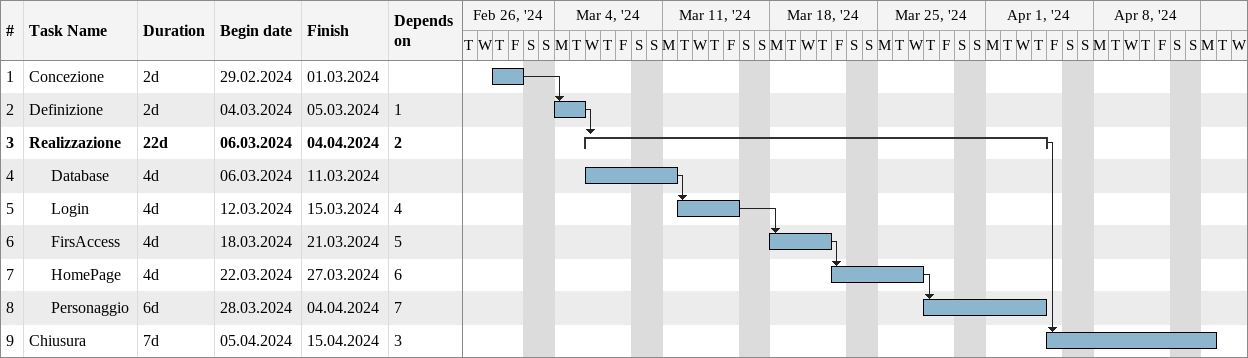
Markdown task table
| ID | Level | Task | Duration | Start | Finish | Predecessors |
|---|---|---|---|---|---|---|
| 1 | 1 | Concezione | 2d | 2024-02-29 | 2024-03-01 |  |
| 2 | 1 | Definizione | 2d | 2024-03-04 | 2024-03-05 | 1 |
| 3 | 1 | **Realizzazione** | 22d | 2024-03-06 | 2024-04-04 | 2 |
| 4 | 2 | Database | 4d | 2024-03-06 | 2024-03-11 |  |
| 5 | 2 | Login | 4d | 2024-03-12 | 2024-03-15 | 4 |
| 6 | 2 | FirsAccess | 4d | 2024-03-18 | 2024-03-21 | 5 |
| 7 | 2 | HomePage | 4d | 2024-03-22 | 2024-03-27 | 6 |
| 8 | 2 | Personaggio | 6d | 2024-03-28 | 2024-04-04 | 7 |
| 9 | 1 | Chiusura | 7d | 2024-04-05 | 2024-04-15 | 3 |
